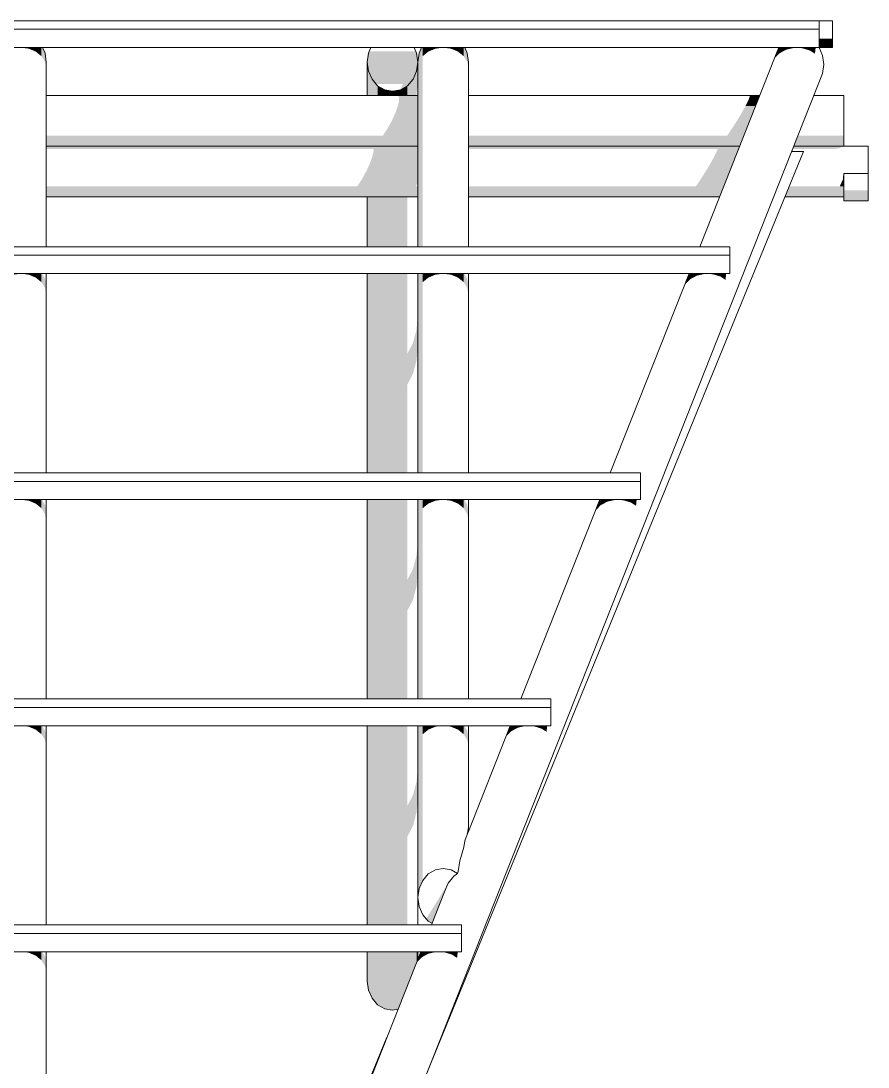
# Model space of a CAD drawing. Header units: millimetres. Extents: x -71878 to 121433, y -67383 to 83273.
# Drawn here: x 47790 to 49797, y -34002 to -31524 of the extents above; entities that cross this region are included whole.
import ezdxf

# ---------------------------------------------------------------- set-up
doc = ezdxf.new("R2010")
doc.units = ezdxf.units.MM
doc.header["$MEASUREMENT"] = 0
for name, color, linetype in [('COLUMNAS', 7, 'Continuous'), ('ENTIRADO', 7, 'Continuous'), ('Vigas', 7, 'Continuous')]:
    doc.layers.add(name, color=color, linetype=linetype)
for name, color, linetype, lineweight in [('COLUMNAS_Pluma_Nº__1', 7, 'Continuous', 0), ('ENTIRADO_Pluma_Nº__21', 7, 'Continuous', 5), ('Vigas_Pluma_Nº__21', 7, 'Continuous', 5)]:
    doc.layers.add(name, color=color, linetype=linetype, lineweight=lineweight)
for name, color, linetype, lineweight, true_color in [('COLUMNAS_Pluma_Nº__3', 7, 'Continuous', 0, 0x646464), ('ENTIRADO_Pluma_Nº__3', 7, 'Continuous', 0, 0x646464), ('Vigas_Pluma_Nº__3', 7, 'Continuous', 0, 0x646464)]:
    doc.layers.add(name, color=color, linetype=linetype, lineweight=lineweight, true_color=true_color)

# ---------------------------------------------------------------- blocks, each defined once
blk = doc.blocks.new('Elem Sección_38_2')
at = {"layer": 'COLUMNAS_Pluma_Nº__3', "linetype": 'Continuous', "lineweight": 0, "true_color": 0x191919}
blk.add_hatch(color=250, dxfattribs=at).paths.add_polyline_path([(-24188.1, 6905.7), (-24298.4, 6635.9), (-24294.9, 6635.9)])
at = {"layer": 'COLUMNAS_Pluma_Nº__1', "linetype": 'Continuous'}
for p, q in [((-24092.3, 6824.1), (-23362.5, 8610.1)), ((-24298.4, 6635.9), (-24188.1, 6905.7))]:
    blk.add_line(p, q, dxfattribs=at)
blk = doc.blocks.new('Elem Sección_39_2')
at = {"layer": 'Vigas_Pluma_Nº__3', "linetype": 'Continuous', "lineweight": 0, "true_color": 0x191919}
for points in [[(-24163.7, 9136.3), (-24159.9, 9133.4), (-24115, 9133.4), (-24115, 9136.3)], [(-24162.2, 9111.6), (-24115, 9111.6), (-24115, 9124.8), (-24159.4, 9124.8)], [(-24159.9, 9133.4), (-24159.4, 9124.8), (-24115, 9124.8), (-24115, 9133.4)], [(-23338.8, 9111.6), (-23315.2, 9111.6), (-23309.9, 9124.8), (-23332.3, 9124.8)], [(-23332.3, 9124.8), (-23309.9, 9124.8), (-23306.6, 9133.4), (-23329.2, 9133.4)], [(-23329.2, 9133.4), (-23306.6, 9133.4), (-23305.4, 9136.3), (-23329.7, 9136.3)], [(-24162.2, 9111.6), (-24168.2, 9094.8), (-24115, 9094.8), (-24115, 9111.6)], [(-23338.8, 9111.6), (-23348.1, 9094.8), (-23321.8, 9094.8), (-23315.2, 9111.6)], [(-24176.7, 9076.3), (-24186.9, 9057.8), (-24115, 9057.8), (-24115, 9076.3)], [(-24176.7, 9076.3), (-24115, 9076.3), (-24115, 9094.8), (-24168.2, 9094.8)], [(-23371, 9057.8), (-23336.5, 9057.8), (-23329.2, 9076.3), (-23359.2, 9076.3)], [(-23359.2, 9076.3), (-23329.2, 9076.3), (-23321.8, 9094.8), (-23348.1, 9094.8)], [(-24186.9, 9057.8), (-24197.8, 9041), (-24115, 9041), (-24115, 9057.8)], [(-23371, 9057.8), (-23382.4, 9041), (-23343.1, 9041), (-23336.5, 9057.8)], [(-24115, 9041), (-24995, 9041), (-24995, 9027.8), (-24115, 9027.8)], [(-24995, 9027.8), (-24995, 9019.2), (-24115, 9019.2), (-24115, 9027.8)], [(-23995, 9041), (-23995, 9027.8), (-23348.4, 9027.8), (-23343.1, 9041)], [(-23995, 9027.8), (-23995, 9019.2), (-23351.7, 9019.2), (-23348.4, 9027.8)], [(-23223.6, 9019.2), (-23106.3, 9019.2), (-23106.3, 9027.8), (-23220.2, 9027.8)], [(-23220.2, 9027.8), (-23106.3, 9027.8), (-23106.3, 9041), (-23215, 9041)], [(-24995, 9019.2), (-24995, 9016.3), (-24115, 9016.3), (-24115, 9019.2)], [(-23995, 9016.3), (-23352.9, 9016.3), (-23351.7, 9019.2), (-23995, 9019.2)], [(-23224.8, 9016.3), (-23106.3, 9016.3), (-23106.3, 9019.2), (-23223.6, 9019.2)]]:
    blk.add_hatch(color=250, dxfattribs=at).paths.add_polyline_path(points)
at = {"layer": 'Vigas_Pluma_Nº__21', "linetype": 'Continuous'}
for p, q in [((-24115, 9136.3), (-24995, 9136.3)), ((-23305.4, 9136.3), (-23995, 9136.3)), ((-23106.3, 9136.3), (-23177.3, 9136.3)), ((-23106.3, 9133.4), (-23106.3, 9136.3)), ((-23106.3, 9124.8), (-23106.3, 9133.4)), ((-23106.3, 9111.6), (-23106.3, 9124.8)), ((-23106.3, 9094.8), (-23106.3, 9111.6)), ((-23106.3, 9076.3), (-23106.3, 9094.8)), ((-23106.3, 9057.8), (-23106.3, 9076.3)), ((-23106.3, 9041), (-23106.3, 9057.8)), ((-23106.3, 9027.8), (-23106.3, 9041)), ((-23106.3, 9019.2), (-23106.3, 9027.8)), ((-23106.3, 9016.3), (-23106.3, 9019.2))]:
    blk.add_line(p, q, dxfattribs=at)
blk = doc.blocks.new('Elem Sección_40_2')
at = {"layer": 'Vigas_Pluma_Nº__3', "linetype": 'Continuous', "lineweight": 0, "true_color": 0x191919}
for points in [[(-23268, 9230.7), (-23268.1, 9230.3), (-23260.3, 9248.3), (-23260.6, 9248)], [(-23268, 9230.7), (-23268.8, 9228.9), (-23268.1, 9230.3)]]:
    blk.add_hatch(color=250, dxfattribs=at).paths.add_polyline_path(points)
at = {"layer": 'Vigas_Pluma_Nº__21', "linetype": 'Continuous'}
for p, q in [((-23268.1, 9230.3), (-23260.3, 9248.3)), ((-23268, 9230.7), (-23259.8, 9249.6)), ((-23260.3, 9248.3), (-23259.3, 9249.6)), ((-23268, 9230.7), (-23268.8, 9228.9)), ((-23268.8, 9228.9), (-23268.1, 9230.3)), ((-23268.1, 9230.3), (-23268, 9230.7))]:
    blk.add_line(p, q, dxfattribs=at)
blk = doc.blocks.new('Elem Sección_41_2')
at = {"layer": 'Vigas_Pluma_Nº__3', "linetype": 'Continuous', "lineweight": 0, "true_color": 0x191919}
for points in [[(-23268.8, 9228.9), (-23447.4, 8777.5), (-23446.7, 8777.5), (-23260.3, 9248.3), (-23268.1, 9230.3)], [(-23261, 9246.8), (-23269.8, 9224.5), (-23258.1, 9236.5), (-23252.9, 9249.6), (-23258.2, 9249.6)], [(-23252.9, 9249.6), (-23258.1, 9236.5), (-23242.3, 9245), (-23240.4, 9249.6)], [(-23242.3, 9245), (-23223.9, 9249.1), (-23223.7, 9249.6), (-23240.4, 9249.6)], [(-23223.9, 9249.1), (-23204.8, 9248.3), (-23204.3, 9249.6), (-23223.7, 9249.6)], [(-23204.8, 9248.3), (-23186.8, 9242.9), (-23184.1, 9249.6), (-23204.3, 9249.6)], [(-23184.1, 9249.6), (-23186.8, 9242.9), (-23174.5, 9235.1), (-23172.9, 9249.6)], [(-23472.4, 8714.2), (-23659.3, 8242.1), (-23658.5, 8242.1), (-23471.7, 8714.2)], [(-23481.6, 8689.1), (-23469.9, 8701.1), (-23464.8, 8714.2), (-23470.1, 8714.2), (-23472.8, 8711.4)], [(-23469.9, 8701.1), (-23454.1, 8709.6), (-23452.3, 8714.2), (-23464.8, 8714.2)], [(-23454.1, 8709.6), (-23435.8, 8713.6), (-23435.6, 8714.2), (-23452.3, 8714.2)], [(-23435.8, 8713.6), (-23416.7, 8712.9), (-23416.1, 8714.2), (-23435.6, 8714.2)], [(-23416.7, 8712.9), (-23398.6, 8707.5), (-23396, 8714.2), (-23416.1, 8714.2)], [(-23398.6, 8707.5), (-23386.4, 8699.6), (-23384.8, 8714.2), (-23396, 8714.2)], [(-23871.2, 7706.7), (-23870.4, 7706.7), (-23683.6, 8178.8), (-23684.3, 8178.8)], [(-23693.5, 8153.7), (-23681.8, 8165.7), (-23676.6, 8178.8), (-23681.9, 8178.8), (-23684.7, 8176)], [(-23676.6, 8178.8), (-23681.8, 8165.7), (-23666, 8174.2), (-23664.2, 8178.8)], [(-23666, 8174.2), (-23647.7, 8178.2), (-23647.4, 8178.8), (-23664.2, 8178.8)], [(-23647.7, 8178.2), (-23628.5, 8177.5), (-23628, 8178.8), (-23647.4, 8178.8)], [(-23628.5, 8177.5), (-23610.5, 8172.1), (-23607.8, 8178.8), (-23628, 8178.8)], [(-23610.5, 8172.1), (-23598.2, 8164.2), (-23596.7, 8178.8), (-23607.8, 8178.8)], [(-23997.9, 7385.7), (-24003.4, 7370.6), (-23895.5, 7643.4), (-23896.2, 7643.4), (-23996.8, 7389.1)], [(-23905.4, 7618.3), (-23893.7, 7630.3), (-23888.5, 7643.4), (-23893.8, 7643.4), (-23896.6, 7640.5)], [(-23893.7, 7630.3), (-23877.9, 7638.8), (-23876.1, 7643.4), (-23888.5, 7643.4)], [(-23877.9, 7638.8), (-23859.5, 7642.8), (-23859.3, 7643.4), (-23876.1, 7643.4)], [(-23859.5, 7642.8), (-23840.4, 7642.1), (-23839.9, 7643.4), (-23859.3, 7643.4)], [(-23840.4, 7642.1), (-23822.4, 7636.6), (-23819.7, 7643.4), (-23839.9, 7643.4)], [(-23822.4, 7636.6), (-23810.1, 7628.8), (-23808.6, 7643.4), (-23819.7, 7643.4)], [(-24051.9, 7249.8), (-24083, 7171.3), (-24082.3, 7171.3), (-24043.2, 7270.1)], [(-24294.9, 6635.9), (-24294.2, 6635.9), (-24107.3, 7108), (-24108.1, 7108)], [(-24117.3, 7082.9), (-24105.6, 7094.9), (-24100.4, 7108), (-24105.7, 7108), (-24108.5, 7105.1)], [(-24105.6, 7094.9), (-24089.8, 7103.4), (-24087.9, 7108), (-24100.4, 7108)], [(-24089.8, 7103.4), (-24071.4, 7107.4), (-24071.2, 7108), (-24087.9, 7108)], [(-24071.4, 7107.4), (-24052.3, 7106.7), (-24051.8, 7108), (-24071.2, 7108)], [(-24052.3, 7106.7), (-24034.3, 7101.2), (-24031.6, 7108), (-24051.8, 7108)], [(-24034.3, 7101.2), (-24022, 7093.4), (-24020.5, 7108), (-24031.6, 7108)]]:
    blk.add_hatch(color=250, dxfattribs=at).paths.add_polyline_path(points)
at = {"layer": 'Vigas_Pluma_Nº__21', "linetype": 'Continuous'}
for p, q in [((-23164.9, 9249.6), (-23156.7, 9230.7)), ((-23447.4, 8777.5), (-23268.8, 9228.9)), ((-23156.7, 9230.7), (-23153.8, 9209.5)), ((-23153.8, 9209.5), (-23156.7, 9188.3)), ((-24701.1, 5285.7), (-23156.7, 9188.3)), ((-23659.3, 8242.1), (-23472.4, 8714.2)), ((-23871.2, 7706.7), (-23684.3, 8178.8)), ((-23996.8, 7389.1), (-23896.2, 7643.4)), ((-23997.9, 7385.7), (-24003.4, 7370.6)), ((-23996.8, 7389.1), (-23997.9, 7385.7)), ((-24003.4, 7370.6), (-24006.4, 7356)), ((-24006.4, 7356), (-24015.2, 7323.3)), ((-24015.2, 7323.3), (-24019.7, 7298.2)), ((-24043.2, 7270.1), (-24029.6, 7286.9)), ((-24029.6, 7286.9), (-24021, 7292.9)), ((-24019.7, 7298.2), (-24021, 7292.9)), ((-24051.9, 7249.8), (-24043.2, 7270.1)), ((-24083, 7171.3), (-24051.9, 7249.8)), ((-24294.9, 6635.9), (-24108.1, 7108))]:
    blk.add_line(p, q, dxfattribs=at)
blk = doc.blocks.new('Elem Sección_127_2')
at = {"layer": 'Vigas_Pluma_Nº__3', "linetype": 'Continuous', "lineweight": 0, "true_color": 0x191919}
for points in [[(-25055, 9249.6), (-25036.4, 9247.2), (-25036.4, 9249.6)], [(-25036.4, 9247.2), (-25019.7, 9240.2), (-25019.7, 9249.6), (-25036.4, 9249.6)], [(-25019.7, 9240.2), (-25006.4, 9229.3), (-25006.4, 9249.6), (-25019.7, 9249.6)], [(-25006.4, 9249.6), (-25006.4, 9229.3), (-24997.9, 9215.6), (-24997.9, 9236.6), (-24999.8, 9240.9), (-25005.2, 9249.6)], [(-24997.9, 9215.6), (-24995, 9200.4), (-24995, 9215.3), (-24997.9, 9236.6)], [(-25073.5, 8711.8), (-25055, 8714.2), (-25073.5, 8714.2)], [(-25036.4, 8714.2), (-25055, 8714.2), (-25036.4, 8711.8)], [(-25036.4, 8711.8), (-25019.7, 8704.8), (-25019.7, 8714.2), (-25036.4, 8714.2)], [(-25019.7, 8704.8), (-25006.4, 8693.9), (-25006.4, 8714.2), (-25019.7, 8714.2)], [(-25006.4, 8714.2), (-25006.4, 8693.9), (-24997.9, 8680.2), (-24997.9, 8702.4), (-25005.2, 8714.2)], [(-24997.9, 8680.2), (-24995, 8665), (-24995, 8687.2), (-24997.9, 8702.4)], [(-25055, 8178.8), (-25036.4, 8176.4), (-25036.4, 8178.8)], [(-25036.4, 8176.4), (-25019.7, 8169.4), (-25019.7, 8178.8), (-25036.4, 8178.8)], [(-25019.7, 8169.4), (-25006.4, 8158.5), (-25006.4, 8178.8), (-25019.7, 8178.8)], [(-25006.4, 8178.8), (-25006.4, 8158.5), (-24997.9, 8144.8), (-24997.9, 8167), (-25005.2, 8178.8)], [(-24997.9, 8144.8), (-24995, 8129.6), (-24995, 8151.8), (-24997.9, 8167)], [(-25055, 7643.4), (-25036.4, 7641), (-25036.4, 7643.4)], [(-25036.4, 7641), (-25019.7, 7634), (-25019.7, 7643.4), (-25036.4, 7643.4)], [(-25019.7, 7634), (-25006.4, 7623.1), (-25006.4, 7643.4), (-25019.7, 7643.4)], [(-25006.4, 7643.4), (-25006.4, 7623.1), (-24997.9, 7609.4), (-24997.9, 7631.6), (-25005.2, 7643.4)], [(-24997.9, 7609.4), (-24995, 7594.2), (-24995, 7616.4), (-24997.9, 7631.6)], [(-25055, 7108), (-25036.4, 7105.6), (-25036.4, 7108)], [(-25036.4, 7105.6), (-25019.7, 7098.6), (-25019.7, 7108), (-25036.4, 7108)], [(-25019.7, 7098.6), (-25006.4, 7087.7), (-25006.4, 7108), (-25019.7, 7108)], [(-25006.4, 7108), (-25006.4, 7087.7), (-24997.9, 7074), (-24997.9, 7096.2), (-25005.2, 7108)], [(-24997.9, 7074), (-24995, 7058.8), (-24995, 7081), (-24997.9, 7096.2)]]:
    blk.add_hatch(color=250, dxfattribs=at).paths.add_polyline_path(points)
at = {"layer": 'Vigas_Pluma_Nº__21', "linetype": 'Continuous'}
for p, q in [((-25003.6, 9249.6), (-24997.9, 9236.6)), ((-24997.9, 9236.6), (-24995, 9215.3)), ((-24995, 8777.5), (-24995, 9215.3)), ((-24995, 8242.1), (-24995, 8714.2)), ((-24995, 7706.7), (-24995, 8178.8)), ((-24995, 7171.3), (-24995, 7643.4)), ((-24995, 6635.9), (-24995, 7108))]:
    blk.add_line(p, q, dxfattribs=at)
blk = doc.blocks.new('Elem Sección_129_2')
at = {"layer": 'COLUMNAS_Pluma_Nº__1', "linetype": 'Continuous'}
for p, q in [((-23362.5, 8610.1), (-23201.9, 9003.2)), ((-23230, 9003.2), (-23217.4, 9003.2)), ((-23217.4, 9003.2), (-23206.7, 9003.2)), ((-23206.7, 9003.2), (-23201.9, 9003.2))]:
    blk.add_line(p, q, dxfattribs=at)
blk = doc.blocks.new('Elem Sección_150_2')
at = {"layer": 'Vigas_Pluma_Nº__3', "linetype": 'Continuous', "lineweight": 0, "true_color": 0x191919}
for points in [[(-24106.3, 9249.6), (-24112, 9236.6), (-24112, 8777.5), (-24103.5, 8777.5), (-24103.5, 9249.6)], [(-24103.5, 9229.3), (-24090.2, 9240.2), (-24090.2, 9249.6), (-24103.5, 9249.6)], [(-24090.2, 9240.2), (-24073.5, 9247.2), (-24073.5, 9249.6), (-24090.2, 9249.6)], [(-24073.5, 9247.2), (-24055, 9249.6), (-24073.5, 9249.6)], [(-24055, 9249.6), (-24036.4, 9247.2), (-24036.4, 9249.6)], [(-24036.4, 9247.2), (-24019.7, 9240.2), (-24019.7, 9249.6), (-24036.4, 9249.6)], [(-24019.7, 9240.2), (-24006.4, 9229.3), (-24006.4, 9249.6), (-24019.7, 9249.6)], [(-24006.4, 9249.6), (-24006.4, 9229.3), (-23997.9, 9215.6), (-23997.9, 9236.6), (-23999.8, 9240.9), (-24005.2, 9249.6)], [(-24115, 8777.5), (-24112, 8777.5), (-24112, 9236.6), (-24115, 9215.3)], [(-23997.9, 9215.6), (-23995, 9200.4), (-23995, 9215.3), (-23997.9, 9236.6)], [(-24115, 8714.2), (-24115, 8242.1), (-24112, 8242.1), (-24112, 8714.2)], [(-24112, 8714.2), (-24112, 8242.1), (-24103.5, 8242.1), (-24103.5, 8714.2)], [(-24103.5, 8693.9), (-24090.2, 8704.8), (-24090.2, 8714.2), (-24103.5, 8714.2)], [(-24090.2, 8704.8), (-24073.5, 8711.8), (-24073.5, 8714.2), (-24090.2, 8714.2)], [(-24073.5, 8711.8), (-24055, 8714.2), (-24073.5, 8714.2)], [(-24055, 8714.2), (-24036.4, 8711.8), (-24036.4, 8714.2)], [(-24036.4, 8711.8), (-24019.7, 8704.8), (-24019.7, 8714.2), (-24036.4, 8714.2)], [(-24019.7, 8704.8), (-24006.4, 8693.9), (-24006.4, 8714.2), (-24019.7, 8714.2)], [(-24006.4, 8714.2), (-24006.4, 8693.9), (-23997.9, 8680.2), (-23997.9, 8702.4), (-24005.2, 8714.2)], [(-23997.9, 8680.2), (-23995, 8665), (-23995, 8687.2), (-23997.9, 8702.4)], [(-24112, 8178.8), (-24115, 8178.8), (-24115, 7706.7), (-24112, 7706.7)], [(-24103.5, 8178.8), (-24112, 8178.8), (-24112, 7706.7), (-24103.5, 7706.7)], [(-24103.5, 8158.5), (-24090.2, 8169.4), (-24090.2, 8178.8), (-24103.5, 8178.8)], [(-24090.2, 8169.4), (-24073.5, 8176.4), (-24073.5, 8178.8), (-24090.2, 8178.8)], [(-24073.5, 8176.4), (-24055, 8178.8), (-24073.5, 8178.8)], [(-24055, 8178.8), (-24036.4, 8176.4), (-24036.4, 8178.8)], [(-24036.4, 8176.4), (-24019.7, 8169.4), (-24019.7, 8178.8), (-24036.4, 8178.8)], [(-24019.7, 8169.4), (-24006.4, 8158.5), (-24006.4, 8178.8), (-24019.7, 8178.8)], [(-24006.4, 8178.8), (-24006.4, 8158.5), (-23997.9, 8144.8), (-23997.9, 8167), (-24005.2, 8178.8)], [(-23997.9, 8144.8), (-23995, 8129.6), (-23995, 8151.8), (-23997.9, 8167)], [(-24112, 7643.4), (-24115, 7643.4), (-24115, 7236.2), (-24112, 7257.6)], [(-24103.5, 7643.4), (-24112, 7643.4), (-24112, 7257.6), (-24103.5, 7276.8)], [(-24103.5, 7623.1), (-24090.2, 7634), (-24090.2, 7643.4), (-24103.5, 7643.4)], [(-24090.2, 7634), (-24073.5, 7641), (-24073.5, 7643.4), (-24090.2, 7643.4)], [(-24073.5, 7641), (-24055, 7643.4), (-24073.5, 7643.4)], [(-24036.4, 7643.4), (-24055, 7643.4), (-24036.4, 7641)], [(-24036.4, 7643.4), (-24036.4, 7641), (-24019.7, 7634), (-24019.7, 7643.4)], [(-24019.7, 7643.4), (-24019.7, 7634), (-24006.4, 7623.1), (-24006.4, 7643.4)], [(-24006.4, 7623.1), (-23997.9, 7609.4), (-23997.9, 7631.6), (-24005.2, 7643.4), (-24006.4, 7643.4)], [(-23997.9, 7609.4), (-23995, 7594.2), (-23995, 7616.4), (-23997.9, 7631.6)], [(-23997.9, 7385.7), (-23996.8, 7389.1), (-23995, 7393.9), (-23995, 7411), (-23997.9, 7391.6)], [(-24003.4, 7370.6), (-23997.9, 7385.7), (-23997.9, 7391.6)], [(-24095.1, 7186), (-24090.2, 7180.3), (-24081.5, 7175.2), (-24051.9, 7249.8), (-24043.2, 7270.1)]]:
    blk.add_hatch(color=250, dxfattribs=at).paths.add_polyline_path(points)
at = {"layer": 'Vigas_Pluma_Nº__21', "linetype": 'Continuous'}
for p, q in [((-24112, 9236.6), (-24106.3, 9249.6)), ((-24003.6, 9249.6), (-23997.9, 9236.6)), ((-24115, 9215.3), (-24112, 9236.6)), ((-23997.9, 9236.6), (-23995, 9215.3)), ((-24115, 8777.5), (-24115, 9215.3)), ((-23995, 8777.5), (-23995, 9215.3)), ((-24115, 8242.1), (-24115, 8714.2)), ((-23995, 8242.1), (-23995, 8714.2)), ((-24115, 7706.7), (-24115, 8178.8)), ((-23995, 7706.7), (-23995, 8178.8)), ((-24115, 7236.2), (-24115, 7643.4)), ((-23995, 7393.9), (-23995, 7643.4)), ((-24103.5, 7276.8), (-24090.2, 7292.1)), ((-24090.2, 7292.1), (-24073.5, 7301.9)), ((-24073.5, 7301.9), (-24055, 7305.3)), ((-24055, 7305.3), (-24036.4, 7301.9)), ((-24036.4, 7301.9), (-24021, 7292.9)), ((-24112, 7257.6), (-24103.5, 7276.8)), ((-24115, 7236.2), (-24112, 7257.6)), ((-24112, 7214.9), (-24115, 7236.2)), ((-24103.5, 7195.6), (-24112, 7214.9)), ((-24090.2, 7180.3), (-24103.5, 7195.6)), ((-24081.5, 7175.2), (-24090.2, 7180.3))]:
    blk.add_line(p, q, dxfattribs=at)
blk = doc.blocks.new('Elem Sección_151_2')
at = {"layer": 'Vigas_Pluma_Nº__3', "linetype": 'Continuous', "lineweight": 0, "true_color": 0x191919}
for points in [[(-24235, 9215.3), (-24232, 9193.9), (-24223.5, 9174.7), (-24213.8, 9163.6), (-24150, 9163.6), (-24157.1, 9149.5), (-24156.4, 9149.6), (-24139.7, 9159.4), (-24126.4, 9174.7), (-24117.9, 9193.9), (-24115, 9215.3), (-24117.9, 9236.6), (-24119.8, 9240.9), (-24230.1, 9240.9), (-24232, 9236.6)], [(-24232, 9193.9), (-24235, 9215.3), (-24235, 9136.3), (-24232, 9136.3)], [(-24117.9, 9193.9), (-24117.9, 9140.1), (-24115, 9169.8), (-24115, 9170.7), (-24115, 9215.3)], [(-24232, 9136.3), (-24223.5, 9136.3), (-24223.5, 9174.7), (-24232, 9193.9)], [(-24223.5, 9174.7), (-24223.5, 9136.3), (-24210.2, 9136.3), (-24210.2, 9159.4)], [(-24139.7, 9159.4), (-24139.7, 9136.3), (-24126.4, 9136.3), (-24126.4, 9174.7)], [(-24126.4, 9174.7), (-24126.4, 9136.3), (-24119, 9136.3), (-24117.9, 9140.1), (-24117.9, 9193.9)], [(-24193.5, 9149.6), (-24210.2, 9159.4), (-24210.2, 9136.3), (-24193.5, 9136.3)], [(-24193.5, 9149.6), (-24193.5, 9136.3), (-24175, 9136.3), (-24175, 9146.2)], [(-24156.4, 9149.6), (-24175, 9146.2), (-24175, 9136.3), (-24156.4, 9136.3)], [(-24156.4, 9149.6), (-24156.4, 9136.3), (-24139.7, 9136.3), (-24139.7, 9159.4)], [(-24115, 9136.3), (-24115, 9153.6), (-24116.4, 9136.3)], [(-24235, 8896.3), (-24235, 8777.5), (-24232, 8777.5), (-24232, 8896.3)], [(-24232, 8896.3), (-24232, 8777.5), (-24223.5, 8777.5), (-24223.5, 8896.3)], [(-24223.5, 8777.5), (-24210.2, 8777.5), (-24210.2, 8896.3), (-24223.5, 8896.3)], [(-24193.5, 8896.3), (-24210.2, 8896.3), (-24210.2, 8777.5), (-24193.5, 8777.5)], [(-24175, 8896.3), (-24193.5, 8896.3), (-24193.5, 8777.5), (-24175, 8777.5)], [(-24156.4, 8896.3), (-24175, 8896.3), (-24175, 8777.5), (-24156.4, 8777.5)], [(-24156.4, 8777.5), (-24139.7, 8777.5), (-24139.7, 8896.3), (-24156.4, 8896.3)], [(-24232, 8714.2), (-24235, 8714.2), (-24235, 8242.1), (-24232, 8242.1)], [(-24223.5, 8714.2), (-24232, 8714.2), (-24232, 8242.1), (-24223.5, 8242.1)], [(-24210.2, 8714.2), (-24223.5, 8714.2), (-24223.5, 8242.1), (-24210.2, 8242.1)], [(-24210.2, 8714.2), (-24210.2, 8242.1), (-24193.5, 8242.1), (-24193.5, 8714.2)], [(-24193.5, 8714.2), (-24193.5, 8242.1), (-24175, 8242.1), (-24175, 8714.2)], [(-24156.4, 8714.2), (-24175, 8714.2), (-24175, 8242.1), (-24156.4, 8242.1)], [(-24156.4, 8714.2), (-24156.4, 8242.1), (-24139.7, 8242.1), (-24139.7, 8714.2)], [(-24115, 8618.2), (-24117.9, 8582.4), (-24117.9, 8509.4), (-24115, 8545.2)], [(-24117.9, 8582.4), (-24126.4, 8550.1), (-24126.4, 8477.1), (-24117.9, 8509.4)], [(-24126.4, 8550.1), (-24139.7, 8524.5), (-24139.7, 8451.5), (-24126.4, 8477.1)], [(-24232, 8178.8), (-24235, 8178.8), (-24235, 7706.7), (-24232, 7706.7)], [(-24232, 8178.8), (-24232, 7706.7), (-24223.5, 7706.7), (-24223.5, 8178.8)], [(-24223.5, 8178.8), (-24223.5, 7706.7), (-24210.2, 7706.7), (-24210.2, 8178.8)], [(-24210.2, 8178.8), (-24210.2, 7706.7), (-24193.5, 7706.7), (-24193.5, 8178.8)], [(-24193.5, 8178.8), (-24193.5, 7706.7), (-24175, 7706.7), (-24175, 8178.8)], [(-24175, 8178.8), (-24175, 7706.7), (-24156.4, 7706.7), (-24156.4, 8178.8)], [(-24139.7, 8178.8), (-24156.4, 8178.8), (-24156.4, 7706.7), (-24139.7, 7706.7)], [(-24115, 8009.8), (-24115, 8082.8), (-24117.9, 8047), (-24117.9, 7974)], [(-24117.9, 8047), (-24126.4, 8014.7), (-24126.4, 7941.7), (-24117.9, 7974)], [(-24126.4, 7941.7), (-24126.4, 8014.7), (-24139.7, 7989), (-24139.7, 7916.1)], [(-24232, 7643.4), (-24235, 7643.4), (-24235, 7171.3), (-24232, 7171.3)], [(-24223.5, 7643.4), (-24232, 7643.4), (-24232, 7171.3), (-24223.5, 7171.3)], [(-24210.2, 7643.4), (-24223.5, 7643.4), (-24223.5, 7171.3), (-24210.2, 7171.3)], [(-24210.2, 7171.3), (-24193.5, 7171.3), (-24193.5, 7643.4), (-24210.2, 7643.4)], [(-24175, 7643.4), (-24193.5, 7643.4), (-24193.5, 7171.3), (-24175, 7171.3)], [(-24156.4, 7643.4), (-24175, 7643.4), (-24175, 7171.3), (-24156.4, 7171.3)], [(-24139.7, 7643.4), (-24156.4, 7643.4), (-24156.4, 7171.3), (-24139.7, 7171.3)], [(-24115, 7547.3), (-24117.9, 7511.5), (-24117.9, 7438.6), (-24115, 7474.4)], [(-24117.9, 7511.5), (-24126.4, 7479.2), (-24126.4, 7406.3), (-24117.9, 7438.6)], [(-24126.4, 7479.2), (-24139.7, 7453.6), (-24139.7, 7380.7), (-24126.4, 7406.3)], [(-24235, 7108), (-24235, 7038.2), (-24232, 7016.9), (-24232, 7108)], [(-24232, 7108), (-24232, 7016.9), (-24223.5, 6997.6), (-24223.5, 7108)], [(-24223.5, 7108), (-24223.5, 6997.6), (-24210.2, 6982.3), (-24210.2, 7108)], [(-24210.2, 7108), (-24210.2, 6982.3), (-24193.5, 6972.5), (-24193.5, 7108)], [(-24193.5, 7108), (-24193.5, 6972.5), (-24175, 6969.2), (-24175, 7108)], [(-24156.4, 7108), (-24175, 7108), (-24175, 6969.2), (-24162.1, 6971.5), (-24156.4, 6985.9)], [(-24156.4, 7108), (-24156.4, 6985.9), (-24139.7, 7028.1), (-24139.7, 7108)], [(-24126.4, 7108), (-24139.7, 7108), (-24139.7, 7028.1), (-24126.4, 7061.7)], [(-24126.4, 7108), (-24126.4, 7061.7), (-24117.9, 7083.2), (-24117.9, 7108)], [(-24117.9, 7108), (-24117.9, 7083.2), (-24115, 7090.6), (-24115, 7108)]]:
    blk.add_hatch(color=250, dxfattribs=at).paths.add_polyline_path(points)
at = {"layer": 'Vigas_Pluma_Nº__21', "linetype": 'Continuous'}
for p, q in [((-24226.3, 9249.6), (-24232, 9236.6)), ((-24117.9, 9236.6), (-24123.6, 9249.6)), ((-24232, 9236.6), (-24235, 9215.3)), ((-24115, 9215.3), (-24117.9, 9236.6)), ((-24235, 9215.3), (-24232, 9193.9)), ((-24235, 9136.3), (-24235, 9215.3)), ((-24117.9, 9193.9), (-24115, 9215.3)), ((-24232, 9193.9), (-24223.5, 9174.7)), ((-24223.5, 9174.7), (-24210.2, 9159.4)), ((-24139.7, 9159.4), (-24126.4, 9174.7)), ((-24126.4, 9174.7), (-24117.9, 9193.9)), ((-24210.2, 9159.4), (-24193.5, 9149.6)), ((-24193.5, 9149.6), (-24175, 9146.2)), ((-24175, 9146.2), (-24156.4, 9149.6)), ((-24156.4, 9149.6), (-24139.7, 9159.4)), ((-24235, 8777.5), (-24235, 8896.3)), ((-24235, 8242.1), (-24235, 8714.2)), ((-24235, 7706.7), (-24235, 8178.8)), ((-24235, 7171.3), (-24235, 7643.4)), ((-24115, 7171.3), (-24115, 7236.2)), ((-24235, 7038.2), (-24235, 7108)), ((-24115, 7090.6), (-24115, 7108)), ((-24235, 7038.2), (-24232, 7016.9)), ((-24232, 7016.9), (-24223.5, 6997.6)), ((-24223.5, 6997.6), (-24210.2, 6982.3)), ((-24210.2, 6982.3), (-24193.5, 6972.5)), ((-24193.5, 6972.5), (-24175, 6969.2)), ((-24175, 6969.2), (-24162.1, 6971.5))]:
    blk.add_line(p, q, dxfattribs=at)
blk = doc.blocks.new('Elem Sección_177_2')
at = {"layer": 'Vigas_Pluma_Nº__3', "linetype": 'Continuous', "lineweight": 0, "true_color": 0x191919}
for points in [[(-24115, 9016.3), (-24995, 9016.3), (-24995, 9013.4), (-24115, 9013.4)], [(-24995, 9009.5), (-24220.1, 9009.5), (-24219.8, 9004.8), (-24115, 9004.8), (-24115, 9013.4), (-24995, 9013.4)], [(-24222.7, 8991.6), (-24115, 8991.6), (-24115, 9004.8), (-24219.8, 9004.8)], [(-23995, 9013.4), (-23354.1, 9013.4), (-23352.9, 9016.3), (-23995, 9016.3)], [(-23995, 9013.4), (-23995, 9009.5), (-23404.7, 9009.5), (-23406.4, 9004.8), (-23357.4, 9004.8), (-23354.1, 9013.4)], [(-23412.9, 8991.6), (-23362.7, 8991.6), (-23357.4, 9004.8), (-23406.4, 9004.8)], [(-23225.9, 9013.4), (-23227.5, 9009.5), (-23128.6, 9009.5), (-23118.2, 9010.9), (-23112.8, 9013.4)], [(-23224.8, 9016.3), (-23225.9, 9013.4), (-23112.8, 9013.4), (-23110, 9014), (-23106.3, 9016.3)], [(-24228.7, 8974.8), (-24237.2, 8956.3), (-24115, 8956.3), (-24115, 8974.8)], [(-24222.7, 8991.6), (-24228.7, 8974.8), (-24115, 8974.8), (-24115, 8991.6)], [(-23433.3, 8956.3), (-23376.6, 8956.3), (-23369.3, 8974.8), (-23422.2, 8974.8)], [(-23422.2, 8974.8), (-23369.3, 8974.8), (-23362.7, 8991.6), (-23412.9, 8991.6)], [(-24247.4, 8937.8), (-24115, 8937.8), (-24115, 8956.3), (-24237.2, 8956.3)], [(-23433.3, 8956.3), (-23445.1, 8937.8), (-23384, 8937.8), (-23376.6, 8956.3)], [(-23108.2, 8944.1), (-23108.2, 8937.8), (-23106.3, 8937.8), (-23106.3, 8951.6)], [(-24247.4, 8937.8), (-24258.2, 8921), (-24120.2, 8921), (-24115, 8929.2), (-24115, 8937.8)], [(-23456.5, 8921), (-23390.6, 8921), (-23384, 8937.8), (-23445.1, 8937.8)], [(-23108.2, 8937.8), (-23115.8, 8921), (-23106.3, 8921), (-23106.3, 8937.8)], [(-24995, 8907.8), (-24115, 8907.8), (-24115, 8921), (-24995, 8921)], [(-24995, 8907.8), (-24995, 8899.2), (-24115, 8899.2), (-24115, 8907.8)], [(-24115, 8899.2), (-24995, 8899.2), (-24995, 8896.3), (-24115, 8896.3)], [(-23995, 8907.8), (-23395.9, 8907.8), (-23390.6, 8921), (-23995, 8921)], [(-23395.9, 8907.8), (-23995, 8907.8), (-23995, 8899.2), (-23399.2, 8899.2)], [(-23399.2, 8899.2), (-23995, 8899.2), (-23995, 8896.3), (-23400.4, 8896.3)], [(-23244.3, 8899.2), (-23245.5, 8896.3), (-23106.3, 8896.3), (-23106.3, 8899.2)], [(-23244.3, 8899.2), (-23106.3, 8899.2), (-23106.3, 8907.8), (-23240.9, 8907.8)], [(-23235.4, 8921), (-23240.9, 8907.8), (-23106.3, 8907.8), (-23106.3, 8921)]]:
    blk.add_hatch(color=250, dxfattribs=at).paths.add_polyline_path(points)
at = {"layer": 'Vigas_Pluma_Nº__21', "linetype": 'Continuous'}
for p, q in [((-24995, 9016.3), (-24115, 9016.3)), ((-23995, 9016.3), (-23352.9, 9016.3)), ((-23224.8, 9016.3), (-23048.7, 9016.3)), ((-23048.7, 9016.3), (-23048.7, 9013.4)), ((-23048.7, 9013.4), (-23048.7, 9004.8)), ((-23048.7, 9004.8), (-23048.7, 8991.6)), ((-23048.7, 8991.6), (-23048.7, 8974.8)), ((-23048.7, 8974.8), (-23048.7, 8956.3)), ((-23048.7, 8956.3), (-23048.7, 8951.6)), ((-24995, 8896.3), (-24115, 8896.3)), ((-23995, 8896.3), (-23400.4, 8896.3)), ((-23245.5, 8896.3), (-23106.3, 8896.3))]:
    blk.add_line(p, q, dxfattribs=at)
blk = doc.blocks.new('Elem Sección_188_2')
at = {"layer": 'Vigas_Pluma_Nº__3', "linetype": 'Continuous', "lineweight": 0, "true_color": 0x191919}
for points in [[(-23106.3, 8911.6), (-23106.3, 8898.3), (-23048.7, 8898.3), (-23048.7, 8911.6)], [(-23106.3, 8898.3), (-23106.3, 8889.8), (-23048.7, 8889.8), (-23048.7, 8898.3)], [(-23106.3, 8889.8), (-23106.3, 8886.8), (-23048.7, 8886.8), (-23048.7, 8889.8)]]:
    blk.add_hatch(color=250, dxfattribs=at).paths.add_polyline_path(points)
at = {"layer": 'Vigas_Pluma_Nº__21', "linetype": 'Continuous'}
for p, q in [((-23106.3, 8946.8), (-23106.3, 8951.6)), ((-23106.3, 8951.6), (-23048.7, 8951.6)), ((-23106.3, 8928.3), (-23106.3, 8946.8)), ((-23048.7, 8946.8), (-23048.7, 8951.6)), ((-23048.7, 8928.3), (-23048.7, 8946.8)), ((-23106.3, 8911.6), (-23106.3, 8928.3)), ((-23048.7, 8911.6), (-23048.7, 8928.3)), ((-23106.3, 8898.3), (-23106.3, 8911.6)), ((-23106.3, 8889.8), (-23106.3, 8898.3)), ((-23048.7, 8898.3), (-23048.7, 8911.6)), ((-23048.7, 8889.8), (-23048.7, 8898.3)), ((-23106.3, 8886.8), (-23106.3, 8889.8)), ((-23048.7, 8886.8), (-23106.3, 8886.8)), ((-23048.7, 8886.8), (-23048.7, 8889.8))]:
    blk.add_line(p, q, dxfattribs=at)
blk = doc.blocks.new('Elem Sección_189_2')
at = {"layer": 'ENTIRADO_Pluma_Nº__21', "linetype": 'Continuous'}
for p, q in [((-23164.2, 9312.9), (-41485.8, 9312.9)), ((-23164.2, 9293.1), (-23164.2, 9312.9)), ((-23164.2, 9293.1), (-41485.8, 9293.1)), ((-23164.2, 9249.6), (-23164.2, 9293.1)), ((-23164.2, 9249.6), (-41485.8, 9249.6))]:
    blk.add_line(p, q, dxfattribs=at)
blk = doc.blocks.new('Elem Sección_190_2')
at = {"layer": 'ENTIRADO_Pluma_Nº__3', "linetype": 'Continuous', "lineweight": 0, "true_color": 0x191919}
blk.add_hatch(color=250, dxfattribs=at).paths.add_polyline_path([(-23133.3, 9269.5), (-23164.2, 9269.5), (-23164.2, 9249.6), (-23133.3, 9249.6)])
at = {"layer": 'ENTIRADO_Pluma_Nº__21', "linetype": 'Continuous'}
for p, q in [((-23133.3, 9312.9), (-23164.2, 9312.9)), ((-23133.3, 9269.5), (-23133.3, 9312.9)), ((-23133.3, 9269.5), (-23164.2, 9269.5)), ((-23133.3, 9249.6), (-23133.3, 9269.5)), ((-23133.3, 9249.6), (-23164.2, 9249.6))]:
    blk.add_line(p, q, dxfattribs=at)
blk = doc.blocks.new('Elem Sección_191_2')
at = {"layer": 'ENTIRADO_Pluma_Nº__21', "linetype": 'Continuous'}
for p, q in [((-23376, 8777.5), (-41273.9, 8777.5)), ((-23376, 8757.6), (-23376, 8777.5)), ((-23376, 8757.6), (-41273.9, 8757.6)), ((-23376, 8714.2), (-23376, 8757.6)), ((-23376, 8714.2), (-41273.9, 8714.2))]:
    blk.add_line(p, q, dxfattribs=at)
blk = doc.blocks.new('Elem Sección_192_2')
at = {"layer": 'ENTIRADO_Pluma_Nº__21', "linetype": 'Continuous'}
for p, q in [((-23587.9, 8242.1), (-41062, 8242.1)), ((-23587.9, 8222.2), (-23587.9, 8242.1)), ((-23587.9, 8222.2), (-41062, 8222.2)), ((-23587.9, 8178.8), (-23587.9, 8222.2)), ((-23587.9, 8178.8), (-41062, 8178.8))]:
    blk.add_line(p, q, dxfattribs=at)
blk = doc.blocks.new('Elem Sección_193_2')
at = {"layer": 'ENTIRADO_Pluma_Nº__21', "linetype": 'Continuous'}
for p, q in [((-23799.8, 7706.7), (-40850.1, 7706.7)), ((-23799.8, 7686.8), (-40850.1, 7686.8)), ((-23799.8, 7686.8), (-23799.8, 7706.7)), ((-23799.8, 7643.4), (-23799.8, 7686.8)), ((-23799.8, 7643.4), (-40850.1, 7643.4))]:
    blk.add_line(p, q, dxfattribs=at)
blk = doc.blocks.new('Elem Sección_194_2')
at = {"layer": 'ENTIRADO_Pluma_Nº__21', "linetype": 'Continuous'}
for p, q in [((-24011.7, 7171.3), (-40638.3, 7171.3)), ((-24011.7, 7151.4), (-24011.7, 7171.3)), ((-24011.7, 7151.4), (-40638.3, 7151.4)), ((-24011.7, 7108), (-24011.7, 7151.4)), ((-24011.7, 7108), (-40638.3, 7108))]:
    blk.add_line(p, q, dxfattribs=at)
blk = doc.blocks.new('Elem Sección_198_2')
at = {"layer": 'ENTIRADO_Pluma_Nº__3', "linetype": 'Continuous', "lineweight": 0, "true_color": 0x191919}
for points in [[(-24235, 8714.2), (-24995, 8714.2), (-24995, 8714.2), (-24235, 8714.2)], [(-23472.4, 8714.2), (-23995, 8714.2), (-23995, 8714.2), (-23472.4, 8714.2)]]:
    blk.add_hatch(color=250, dxfattribs=at).paths.add_polyline_path(points)
at = {"layer": 'ENTIRADO_Pluma_Nº__21', "linetype": 'Continuous'}
for p, q in [((-24235, 8714.2), (-24995, 8714.2)), ((-23472.4, 8714.2), (-23995, 8714.2))]:
    blk.add_line(p, q, dxfattribs=at)
blk = doc.blocks.new('Elem Sección_199_2')
at = {"layer": 'ENTIRADO_Pluma_Nº__3', "linetype": 'Continuous', "lineweight": 0, "true_color": 0x191919}
for points in [[(-24995, 8178.8), (-24995, 8178.8), (-24235, 8178.8), (-24235, 8178.8)], [(-23995, 8178.8), (-23684.3, 8178.8), (-23684.3, 8178.8), (-23995, 8178.8)]]:
    blk.add_hatch(color=250, dxfattribs=at).paths.add_polyline_path(points)
at = {"layer": 'ENTIRADO_Pluma_Nº__21', "linetype": 'Continuous'}
for p, q in [((-24235, 8178.8), (-24995, 8178.8)), ((-23684.3, 8178.8), (-23995, 8178.8))]:
    blk.add_line(p, q, dxfattribs=at)
blk = doc.blocks.new('Elem Sección_200_2')
at = {"layer": 'ENTIRADO_Pluma_Nº__3', "linetype": 'Continuous', "lineweight": 0, "true_color": 0x191919}
for points in [[(-24995, 7643.4), (-24235, 7643.4), (-24235, 7643.4), (-24995, 7643.4)], [(-23896.2, 7643.4), (-23995, 7643.4), (-23995, 7643.4), (-23896.2, 7643.4)]]:
    blk.add_hatch(color=250, dxfattribs=at).paths.add_polyline_path(points)
at = {"layer": 'ENTIRADO_Pluma_Nº__21', "linetype": 'Continuous'}
for p, q in [((-24235, 7643.4), (-24995, 7643.4)), ((-23896.2, 7643.4), (-23995, 7643.4))]:
    blk.add_line(p, q, dxfattribs=at)
blk = doc.blocks.new('Elem Sección_201_2')
at = {"layer": 'ENTIRADO_Pluma_Nº__3', "linetype": 'Continuous', "lineweight": 0, "true_color": 0x191919}
for points in [[(-24995, 7108), (-24995, 7107.9), (-24235, 7107.9), (-24235, 7108)], [(-24115, 7107.9), (-24108.1, 7107.9), (-24108.1, 7108), (-24115, 7108)]]:
    blk.add_hatch(color=250, dxfattribs=at).paths.add_polyline_path(points)
at = {"layer": 'ENTIRADO_Pluma_Nº__21', "linetype": 'Continuous'}
for p, q in [((-24235, 7107.9), (-24995, 7107.9)), ((-24108.1, 7107.9), (-24115, 7107.9))]:
    blk.add_line(p, q, dxfattribs=at)

msp = doc.modelspace()

# ---------------------------------------------------------------- block references
at = {"layer": 'COLUMNAS', "lineweight": 0}
for name in ['Elem Sección_129_2', 'Elem Sección_38_2']:
    msp.add_blockref(name, (72845.285, -40836.883), dxfattribs=at)
at = {"layer": 'ENTIRADO', "lineweight": 0}
for name in ['Elem Sección_189_2', 'Elem Sección_190_2', 'Elem Sección_191_2', 'Elem Sección_198_2', 'Elem Sección_192_2', 'Elem Sección_199_2', 'Elem Sección_193_2', 'Elem Sección_200_2', 'Elem Sección_194_2', 'Elem Sección_201_2']:
    msp.add_blockref(name, (72845.285, -40836.883), dxfattribs=at)
at = {"layer": 'Vigas', "lineweight": 0}
for name in ['Elem Sección_127_2', 'Elem Sección_41_2', 'Elem Sección_40_2', 'Elem Sección_151_2', 'Elem Sección_150_2', 'Elem Sección_39_2', 'Elem Sección_177_2', 'Elem Sección_188_2']:
    msp.add_blockref(name, (72845.285, -40836.883), dxfattribs=at)

doc.saveas('drawing.dxf')
